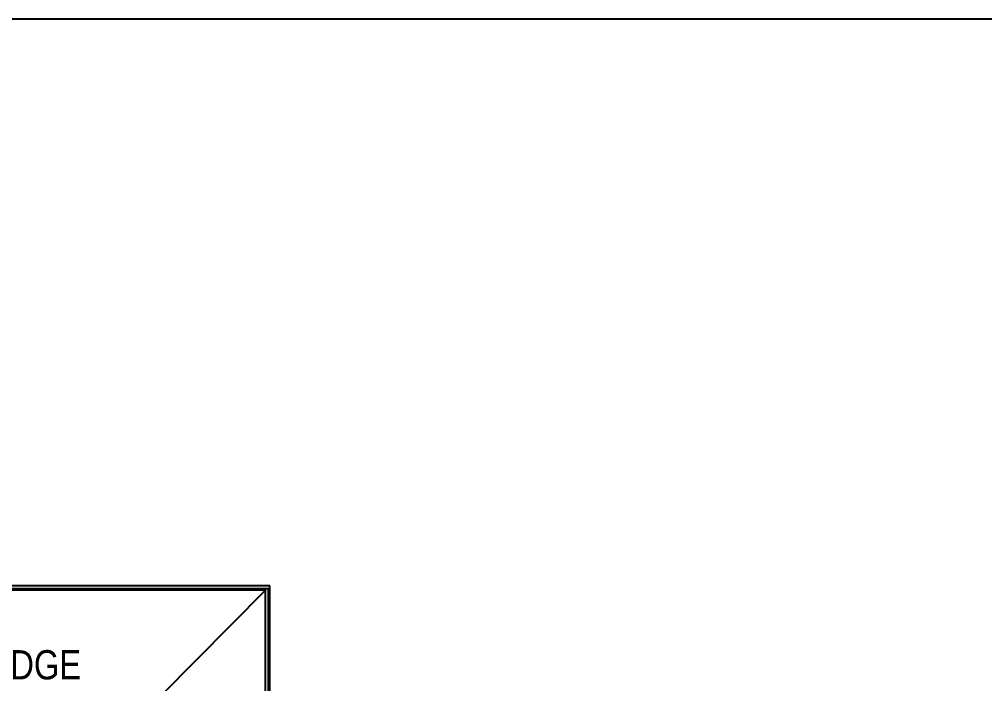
# Model space of a CAD drawing. Extents: x -15449 to 527173, y -170839 to 146543.
# Drawn here: x 237124 to 270144, y -45080 to -22338 of the extents above; entities that cross this region are included whole.
import ezdxf

# ---------------------------------------------------------------- set-up
doc = ezdxf.new("R2010")
doc.units = 0
doc.header["$LTSCALE"] = 8
doc.linetypes.add('IMPORT-DASHED2 _3_', pattern=[952.5, 635, -317.5])
doc.layers.get('0').update_dxf_attribs({"color": 1, "linetype": 'CONTINUOUS'})
for name, color, linetype in [('0-T100非抗岩棉库板H10000', 1, 'CONTINUOUS'), ('000_CTCI_CSA', 7, 'CONTINUOUS'), ('1', 1, 'CONTINUOUS')]:
    doc.layers.add(name, color=color, linetype=linetype)
doc.styles.add('Site Area', font='arial.ttf', dxfattribs={"width": 0.8})

msp = doc.modelspace()

# ---------------------------------------------------------------- linework, layer by layer
at = {"layer": '0-T100非抗岩棉库板H10000', "lineweight": -3}
for p, q in [((245693.8697, -41734.1939), (225853.0149, -41734.1939)), ((245693.8697, -41834.1939), (225853.0149, -41834.1939)), ((245551.13, -56449.8685), (245543.8697, -41834.2435)), ((245651.13, -56449.8189), (245643.8697, -41834.1939))]:
    msp.add_line(p, q, dxfattribs=at)
at = {"layer": '000_CTCI_CSA', "color": 252}
for p, q in [((245693.8697, -41734.1939), (225853.0149, -41734.1939)), ((245543.8697, -41884.1939), (225853.0149, -41884.1939)), ((245543.8697, -56149.8189), (245543.8697, -41884.1939)), ((245693.8697, -56149.8189), (245693.8697, -41734.1939))]:
    msp.add_line(p, q, dxfattribs=at)
at = {"layer": '000_CTCI_CSA', "color": 252, "linetype": 'IMPORT-DASHED2 _3_'}
msp.add_line((245543.8697, -41884.1939), (238943.8697, -48544.3501), dxfattribs=at)
at = {"layer": '1'}
msp.add_lwpolyline([(368682, -22338), (171314.1998, -22338), (171314.1998, -160078), (368682, -160078)], close=True, dxfattribs=at)

# ---------------------------------------------------------------- texts
at = {"color": 252, "style": 'Site Area', "width": 0.8}
msp.add_text('LINK BRIDGE', height=1000, dxfattribs=at).set_placement((232159.2073, -44932.2653))

doc.saveas('drawing.dxf')
